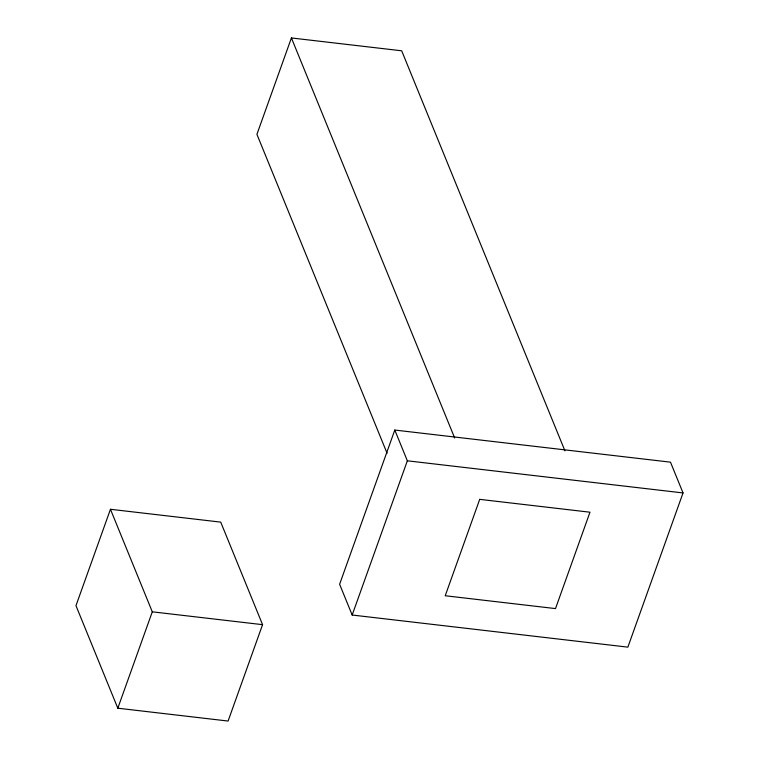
<?xml version="1.0" encoding="UTF-8"?>
<svg xmlns="http://www.w3.org/2000/svg" width="759" height="759" viewBox="0 0 759 759"><rect width="100%" height="100%" fill="white"/><g stroke="black" fill="none" stroke-linecap="round" stroke-linejoin="round"><path stroke-width="1.14" d="M110.453 509.28L75.966 605.663L117.816 708.204L228.089 721.05L262.567 624.666L220.727 522.126L110.453 509.28L152.293 611.82L117.816 708.204M564.933 450.837L401.682 50.796L291.409 37.95L256.921 134.334L387.081 453.265M394.794 430.049L339.615 584.259L352.176 615.027L627.864 647.142L683.034 492.933L670.482 462.165L394.794 430.049L407.346 460.808L352.176 615.027M407.346 460.808L683.034 492.933M152.293 611.82L262.567 624.666M291.409 37.95L454.66 437.981M479.707 499.356L445.22 595.749L555.503 608.595L589.98 512.211L479.707 499.356"/></g></svg>
